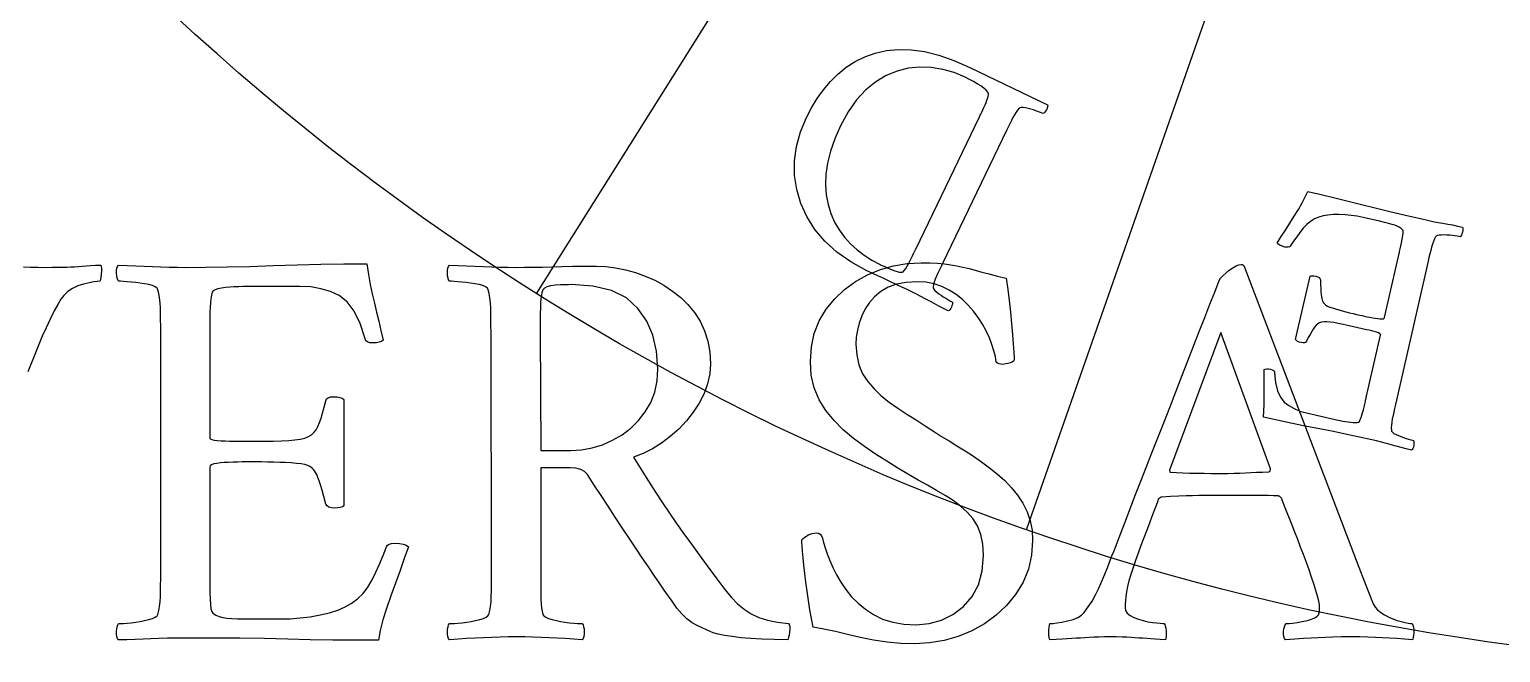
# Model space of a CAD drawing. Header units: millimetres. Extents: x -60 to 60, y -60 to 76.
# Drawn here: x -10.8 to -1.97, y -14.5 to -10.76 of the extents above; entities that cross this region are included whole.
import ezdxf

# ---------------------------------------------------------------- set-up
doc = ezdxf.new("R2010")
doc.units = ezdxf.units.MM
for name, color, linetype in [('CUT_OUTER', 1, 'Continuous'), ('ENGRAVE', 7, 'Continuous'), ('ENGRAVE_FINE', 8, 'Continuous'), ('TEXT', 5, 'Continuous')]:
    doc.layers.add(name, color=color, linetype=linetype)

msp = doc.modelspace()

# ---------------------------------------------------------------- linework, layer by layer
at = {"layer": 'CUT_OUTER'}
msp.add_arc((0, -0.0001), 59.9999, 176.771323, 2.429054, dxfattribs=at)
at = {"layer": 'ENGRAVE'}
for radius in [58.8, 58.8, 57.225, 54.3, 54.3, 51.99, 47.7, 47.7, 45.18, 40.5, 40.5, 14.58]:
    msp.add_circle((0, 0), radius, dxfattribs=at)
at = {"layer": 'ENGRAVE_FINE'}
for points in [[(-3.4907, -5.5554), (-7.757, -12.3452)], [(-2.167, -6.1928), (-4.8155, -13.7618)]]:
    msp.add_lwpolyline(points, dxfattribs=at)
at = {"layer": 'TEXT'}
for points in [[(-5.7733, -12.2103), (-5.8693, -12.1579), (-5.9535, -12.0991), (-6.0257, -12.0339), (-6.086, -11.9622), (-6.1344, -11.8858), (-6.1707, -11.8063), (-6.195, -11.7238), (-6.2073, -11.6384), (-6.2075, -11.5514), (-6.1958, -11.4645), (-6.172, -11.3776), (-6.1362, -11.2908), (-6.1059, -11.2331), (-6.0719, -11.1779), (-6.0341, -11.1255), (-5.9927, -11.0757), (-5.9473, -11.03), (-5.8977, -10.9899), (-5.8438, -10.9554), (-5.7857, -10.9264), (-5.7232, -10.9041), (-5.6562, -10.8898), (-5.5846, -10.8834), (-5.5085, -10.8849), (-5.4276, -10.8956), (-5.3418, -10.9167), (-5.251, -10.9483), (-5.1553, -10.9904), (-4.69, -11.2145), (-4.6889, -11.2206), (-4.6896, -11.2276), (-4.692, -11.2355), (-4.6962, -11.2444), (-4.7012, -11.2528), (-4.7061, -11.2595), (-4.711, -11.2646), (-4.7157, -11.2678), (-4.7227, -11.2647), (-4.7323, -11.2608), (-4.7444, -11.256), (-4.759, -11.2505), (-4.7749, -11.245), (-4.7908, -11.2402), (-4.8066, -11.2362), (-4.8222, -11.233), (-4.8364, -11.231), (-4.8474, -11.2309), (-4.8553, -11.2325), (-4.8601, -11.2359), (-4.8694, -11.2466), (-4.8787, -11.2593), (-4.8879, -11.274), (-4.8971, -11.2909), (-4.9064, -11.3092), (-4.916, -11.3282), (-4.9257, -11.348), (-4.9357, -11.3686), (-5.3187, -12.1638), (-5.3285, -12.1845), (-5.338, -12.2046), (-5.3471, -12.2243), (-5.3558, -12.2434), (-5.3634, -12.2615), (-5.3694, -12.2782), (-5.3736, -12.2936), (-5.3762, -12.3076), (-5.3762, -12.3142), (-5.3726, -12.3216), (-5.3655, -12.3299), (-5.3549, -12.339), (-5.3421, -12.3484), (-5.3289, -12.3576), (-5.3151, -12.3667), (-5.3008, -12.3756), (-5.2874, -12.3836), (-5.2761, -12.3901), (-5.2671, -12.3951), (-5.2603, -12.3986), (-5.2599, -12.4044), (-5.2608, -12.4113), (-5.263, -12.4193), (-5.2664, -12.4285), (-5.2707, -12.4373), (-5.2754, -12.4442), (-5.2805, -12.4491), (-5.286, -12.452), (-5.314, -12.4373), (-5.3417, -12.4225), (-5.3691, -12.4078), (-5.3962, -12.3931), (-5.4231, -12.3786), (-5.45, -12.3645), (-5.4768, -12.3509), (-5.5035, -12.3379), (-5.5325, -12.324), (-5.5642, -12.3089), (-5.5985, -12.2928), (-5.6355, -12.2754), (-5.6729, -12.258), (-5.7083, -12.2413), (-5.7418, -12.2254), (-5.7733, -12.2103)], [(-5.4808, -12.081), (-5.0988, -11.2877), (-5.0951, -11.28), (-5.0904, -11.2703), (-5.0848, -11.2586), (-5.0781, -11.2448), (-5.0713, -11.2301), (-5.0648, -11.2154), (-5.0589, -11.2008), (-5.0534, -11.1862), (-5.0489, -11.1731), (-5.0459, -11.1626), (-5.0442, -11.1548), (-5.044, -11.1497), (-5.0485, -11.1389), (-5.0576, -11.1273), (-5.0715, -11.1148), (-5.0902, -11.1016), (-5.1118, -11.0881), (-5.1346, -11.0749), (-5.1586, -11.0621), (-5.1837, -11.0495), (-5.2508, -11.0216), (-5.3186, -11.0022), (-5.3871, -10.9912), (-5.4563, -10.9887), (-5.525, -10.9955), (-5.5919, -11.0124), (-5.6571, -11.0393), (-5.7205, -11.0764), (-5.7807, -11.1246), (-5.8362, -11.1849), (-5.8869, -11.2573), (-5.9329, -11.3418), (-5.9669, -11.4192), (-5.9927, -11.4933), (-6.0102, -11.564), (-6.0195, -11.6313), (-6.0215, -11.6953), (-6.0173, -11.756), (-6.0067, -11.8134), (-5.9899, -11.8675), (-5.9676, -11.9182), (-5.9407, -11.9652), (-5.909, -12.0087), (-5.8727, -12.0485), (-5.8326, -12.0848), (-5.7894, -12.1176), (-5.7434, -12.1471), (-5.6943, -12.1731), (-5.6874, -12.1764), (-5.678, -12.1807), (-5.6662, -12.186), (-5.6519, -12.1924), (-5.6366, -12.199), (-5.6215, -12.205), (-5.6068, -12.2104), (-5.5924, -12.2152), (-5.5794, -12.2186), (-5.5689, -12.22), (-5.5609, -12.2193), (-5.5555, -12.2165), (-5.5479, -12.2074), (-5.5403, -12.1965), (-5.5324, -12.1838), (-5.5245, -12.1692), (-5.5164, -12.1535), (-5.5082, -12.1374), (-5.5001, -12.1208), (-5.4918, -12.1039), (-5.4904, -12.101), (-5.4891, -12.0982), (-5.4877, -12.0953), (-5.4863, -12.0924), (-5.4849, -12.0896), (-5.4836, -12.0867), (-5.4822, -12.0838), (-5.4808, -12.081)], [(-2.7439, -13.2249), (-2.817, -13.2086), (-2.8938, -13.1923), (-2.9745, -13.1759), (-3.0589, -13.1595), (-3.1447, -13.1428), (-3.2292, -13.1255), (-3.3125, -13.1077), (-3.3946, -13.0894), (-3.3916, -13.0507), (-3.3898, -13.0134), (-3.389, -12.9775), (-3.3894, -12.943), (-3.3902, -12.9089), (-3.3906, -12.8743), (-3.3906, -12.8393), (-3.3902, -12.8039), (-3.3831, -12.8007), (-3.3745, -12.7993), (-3.3644, -12.7996), (-3.3528, -12.8015), (-3.3411, -12.8052), (-3.333, -12.8099), (-3.3283, -12.8157), (-3.3272, -12.8226), (-3.3216, -12.8821), (-3.3102, -12.9312), (-3.2929, -12.97), (-3.2697, -12.9985), (-3.2418, -13.0201), (-3.2103, -13.0381), (-3.1754, -13.0526), (-3.1369, -13.0636), (-2.9636, -13.1031), (-2.9561, -13.1048), (-2.946, -13.1069), (-2.9333, -13.1094), (-2.9179, -13.1125), (-2.9015, -13.1155), (-2.8855, -13.1179), (-2.87, -13.1199), (-2.8549, -13.1214), (-2.8414, -13.1219), (-2.8309, -13.1209), (-2.8232, -13.1185), (-2.8185, -13.1145), (-2.8132, -13.1041), (-2.8082, -13.0919), (-2.8035, -13.0781), (-2.7991, -13.0625), (-2.7948, -13.046), (-2.7907, -13.0292), (-2.7865, -13.0121), (-2.7825, -12.9947), (-2.7809, -12.9878), (-2.7796, -12.9818), (-2.7784, -12.9765), (-2.7773, -12.972), (-2.6916, -12.5964), (-2.6924, -12.5923), (-2.6968, -12.5882), (-2.7047, -12.5841), (-2.7161, -12.58), (-2.7297, -12.5759), (-2.7441, -12.572), (-2.7594, -12.5681), (-2.7754, -12.5643), (-2.8807, -12.5402), (-2.9149, -12.5327), (-2.9451, -12.5266), (-2.9715, -12.522), (-2.9941, -12.5187), (-3.0135, -12.5171), (-3.0304, -12.5175), (-3.045, -12.5197), (-3.0571, -12.5239), (-3.0677, -12.53), (-3.0778, -12.5381), (-3.0871, -12.5483), (-3.0959, -12.5606), (-3.1048, -12.5751), (-3.1145, -12.5922), (-3.1251, -12.6117), (-3.1365, -12.6338), (-3.1405, -12.6396), (-3.1472, -12.6428), (-3.1566, -12.6435), (-3.1687, -12.6417), (-3.18, -12.6384), (-3.1892, -12.6343), (-3.1964, -12.6292), (-3.2014, -12.6233), (-3.1147, -12.2437), (-3.1088, -12.2413), (-3.101, -12.2403), (-3.0913, -12.2409), (-3.0798, -12.243), (-3.0688, -12.2464), (-3.0606, -12.2512), (-3.055, -12.2572), (-3.0522, -12.2645), (-3.0514, -12.2929), (-3.0504, -12.3173), (-3.0491, -12.3374), (-3.0475, -12.3535), (-3.0457, -12.3664), (-3.0437, -12.3771), (-3.0415, -12.3858), (-3.039, -12.3923), (-3.0362, -12.3976), (-3.033, -12.4026), (-3.0292, -12.4074), (-3.025, -12.4118), (-3.0191, -12.4171), (-3.0096, -12.4226), (-2.9966, -12.4282), (-2.9802, -12.434), (-2.9615, -12.4397), (-2.9418, -12.4454), (-2.9212, -12.4511), (-2.8996, -12.4567), (-2.8778, -12.4621), (-2.8567, -12.4673), (-2.8362, -12.4722), (-2.8163, -12.4768), (-2.8024, -12.4799), (-2.7876, -12.4831), (-2.7718, -12.4863), (-2.7552, -12.4897), (-2.7386, -12.4928), (-2.7231, -12.4954), (-2.7087, -12.4974), (-2.6954, -12.499), (-2.6841, -12.4994), (-2.6757, -12.4983), (-2.6702, -12.4955), (-2.6676, -12.4912), (-2.58, -12.1074), (-2.5795, -12.1051), (-2.5788, -12.1022), (-2.5781, -12.0989), (-2.5772, -12.095), (-2.5737, -12.0795), (-2.5699, -12.062), (-2.5657, -12.0423), (-2.5612, -12.0205), (-2.5576, -12), (-2.556, -11.9843), (-2.5563, -11.9732), (-2.5588, -11.9668), (-2.5682, -11.9578), (-2.5791, -11.95), (-2.5914, -11.9433), (-2.6053, -11.9377), (-2.6221, -11.9325), (-2.6432, -11.9266), (-2.6687, -11.9202), (-2.6985, -11.9132), (-2.7955, -11.8911), (-2.8317, -11.8838), (-2.868, -11.8783), (-2.9045, -11.8747), (-2.9411, -11.873), (-2.9762, -11.8734), (-3.0081, -11.8762), (-3.0367, -11.8813), (-3.062, -11.8889), (-3.0881, -11.8998), (-3.1123, -11.9145), (-3.1348, -11.9331), (-3.1553, -11.9555), (-3.175, -11.9804), (-3.1947, -12.0065), (-3.2143, -12.0338), (-3.234, -12.0623), (-3.2386, -12.067), (-3.2454, -12.0695), (-3.2544, -12.0699), (-3.2657, -12.0681), (-3.2826, -12.0635), (-3.296, -12.058), (-3.3059, -12.0516), (-3.3124, -12.0444), (-3.2881, -12.0059), (-3.2628, -11.9662), (-3.2366, -11.9254), (-3.2094, -11.8834), (-3.1837, -11.8422), (-3.1617, -11.8037), (-3.1434, -11.7678), (-3.1288, -11.7347), (-3.0475, -11.7535), (-2.9666, -11.7728), (-2.886, -11.7925), (-2.8058, -11.8127), (-2.7232, -11.8335), (-2.6353, -11.8549), (-2.5421, -11.877), (-2.4436, -11.8997), (-2.4094, -11.9073), (-2.3769, -11.9142), (-2.3461, -11.9202), (-2.317, -11.9254), (-2.2886, -11.9304), (-2.2597, -11.936), (-2.2305, -11.9421), (-2.2008, -11.9487), (-2.1983, -11.9544), (-2.1974, -11.9614), (-2.198, -11.9696), (-2.2001, -11.9792), (-2.2032, -11.9885), (-2.2065, -11.9962), (-2.2101, -12.0022), (-2.214, -12.0064), (-2.2215, -12.0049), (-2.2317, -12.0032), (-2.2445, -12.0013), (-2.2601, -11.9992), (-2.2768, -11.9973), (-2.2933, -11.9962), (-2.3096, -11.9958), (-2.3256, -11.9961), (-2.3398, -11.9974), (-2.3505, -11.9997), (-2.3579, -12.003), (-2.3618, -12.0074), (-2.3685, -12.0199), (-2.3747, -12.0343), (-2.3804, -12.0508), (-2.3857, -12.0693), (-2.3907, -12.0891), (-2.3958, -12.1098), (-2.4009, -12.1313), (-2.406, -12.1536), (-2.6024, -13.0141), (-2.6075, -13.0364), (-2.6122, -13.0582), (-2.6167, -13.0794), (-2.6209, -13.0999), (-2.6243, -13.1193), (-2.6264, -13.1369), (-2.6271, -13.1529), (-2.6265, -13.167), (-2.625, -13.1735), (-2.6199, -13.1799), (-2.6112, -13.1864), (-2.5987, -13.1929), (-2.5842, -13.1993), (-2.5693, -13.2053), (-2.5538, -13.2111), (-2.5379, -13.2166), (-2.523, -13.2214), (-2.5106, -13.2252), (-2.5007, -13.2281), (-2.4932, -13.23), (-2.4916, -13.2355), (-2.4909, -13.2425), (-2.4913, -13.2508), (-2.4926, -13.2606), (-2.4948, -13.2701), (-2.4979, -13.2778), (-2.5017, -13.2837), (-2.5064, -13.2878), (-2.537, -13.2797), (-2.5673, -13.2715), (-2.5973, -13.2632), (-2.627, -13.2548), (-2.6565, -13.2467), (-2.6858, -13.239), (-2.7149, -13.2317), (-2.7439, -13.2249)], [(-9.8618, -12.1901), (-9.7392, -12.1894), (-9.6106, -12.1875), (-9.4759, -12.1842), (-9.3352, -12.1797), (-9.1923, -12.1752), (-9.0511, -12.1719), (-8.9116, -12.17), (-8.7739, -12.1693), (-8.7646, -12.2321), (-8.754, -12.2923), (-8.7421, -12.3499), (-8.7288, -12.4049), (-8.7152, -12.459), (-8.702, -12.514), (-8.6892, -12.5699), (-8.6769, -12.6266), (-8.6871, -12.6342), (-8.7003, -12.6396), (-8.7165, -12.6429), (-8.7358, -12.644), (-8.7557, -12.6425), (-8.7704, -12.6379), (-8.78, -12.6303), (-8.7843, -12.6197), (-8.8148, -12.5268), (-8.851, -12.4525), (-8.8928, -12.3969), (-8.9402, -12.3599), (-8.9926, -12.3356), (-9.0493, -12.3183), (-9.1104, -12.3079), (-9.1758, -12.3044), (-9.4668, -12.3044), (-9.4794, -12.3045), (-9.4963, -12.3049), (-9.5175, -12.3054), (-9.5431, -12.3062), (-9.5703, -12.3074), (-9.5968, -12.3092), (-9.6223, -12.3117), (-9.647, -12.3148), (-9.6686, -12.3189), (-9.6851, -12.3243), (-9.6964, -12.3311), (-9.7024, -12.3391), (-9.7071, -12.3577), (-9.7107, -12.3789), (-9.7131, -12.4027), (-9.7146, -12.4292), (-9.7153, -12.4571), (-9.7159, -12.4855), (-9.7162, -12.5143), (-9.7163, -12.5435), (-9.7163, -12.555), (-9.7163, -12.5651), (-9.7163, -12.574), (-9.7163, -12.5816), (-9.7163, -13.2122), (-9.7135, -13.2185), (-9.705, -13.2234), (-9.691, -13.2271), (-9.6712, -13.2295), (-9.6481, -13.231), (-9.6236, -13.2321), (-9.5978, -13.2328), (-9.5708, -13.233), (-9.3941, -13.233), (-9.3368, -13.2325), (-9.2862, -13.2312), (-9.2424, -13.2291), (-9.2052, -13.226), (-9.1737, -13.2215), (-9.1468, -13.2148), (-9.1244, -13.2059), (-9.1065, -13.1949), (-9.0918, -13.1812), (-9.0788, -13.1645), (-9.0675, -13.1448), (-9.058, -13.1221), (-9.0491, -13.0957), (-9.0398, -13.0649), (-9.0301, -13.0299), (-9.0199, -12.9904), (-9.0156, -12.9798), (-9.006, -12.9723), (-8.9913, -12.9677), (-8.9714, -12.9662), (-8.9521, -12.9673), (-8.9359, -12.9705), (-8.9227, -12.9759), (-8.9125, -12.9835), (-8.9125, -13.621), (-8.9211, -13.6271), (-8.9333, -13.6314), (-8.9489, -13.634), (-8.9679, -13.6349), (-8.9868, -13.6334), (-9.0017, -13.6288), (-9.0127, -13.6212), (-9.0199, -13.6106), (-9.0315, -13.5655), (-9.042, -13.527), (-9.0514, -13.4953), (-9.0597, -13.4703), (-9.0673, -13.4504), (-9.0745, -13.4339), (-9.0812, -13.4209), (-9.0874, -13.4114), (-9.0938, -13.4039), (-9.1009, -13.3971), (-9.1086, -13.3909), (-9.1169, -13.3854), (-9.1284, -13.379), (-9.1455, -13.3737), (-9.1682, -13.3695), (-9.1966, -13.3664), (-9.2285, -13.364), (-9.262, -13.362), (-9.297, -13.3605), (-9.3334, -13.3594), (-9.3701, -13.3587), (-9.4058, -13.3581), (-9.4403, -13.3578), (-9.4738, -13.3577), (-9.497, -13.3578), (-9.5218, -13.3581), (-9.5481, -13.3587), (-9.576, -13.3594), (-9.6036, -13.3605), (-9.6292, -13.362), (-9.653, -13.364), (-9.6747, -13.3664), (-9.6929, -13.3697), (-9.7059, -13.3746), (-9.7137, -13.381), (-9.7163, -13.3889), (-9.7163, -14.0333), (-9.7163, -14.0372), (-9.7163, -14.042), (-9.7163, -14.0476), (-9.7163, -14.0541), (-9.7162, -14.0801), (-9.7159, -14.1095), (-9.7153, -14.1425), (-9.7146, -14.1788), (-9.7129, -14.2128), (-9.7098, -14.2386), (-9.7051, -14.2561), (-9.699, -14.2655), (-9.6807, -14.2764), (-9.6604, -14.2849), (-9.6382, -14.2911), (-9.6141, -14.2949), (-9.5854, -14.2972), (-9.5496, -14.2988), (-9.5066, -14.2998), (-9.4564, -14.3001), (-9.2936, -14.3001), (-9.2332, -14.2986), (-9.1732, -14.294), (-9.1136, -14.2865), (-9.0545, -14.2758), (-8.9987, -14.2624), (-8.9489, -14.2464), (-8.9051, -14.2278), (-8.8674, -14.2066), (-8.8298, -14.1796), (-8.7964, -14.1472), (-8.7674, -14.1094), (-8.7427, -14.0662), (-8.7204, -14.0194), (-8.6985, -13.9705), (-8.6771, -13.9197), (-8.6561, -13.867), (-8.6505, -13.8579), (-8.6405, -13.8514), (-8.6262, -13.8475), (-8.6076, -13.8462), (-8.579, -13.8475), (-8.5556, -13.8514), (-8.5374, -13.8579), (-8.5244, -13.867), (-8.5492, -13.9374), (-8.5751, -14.0099), (-8.6021, -14.0846), (-8.6301, -14.1615), (-8.6562, -14.2367), (-8.6773, -14.3062), (-8.6934, -14.37), (-8.7046, -14.4283), (-8.8412, -14.4279), (-8.9774, -14.4266), (-9.1132, -14.4244), (-9.2486, -14.4214), (-9.388, -14.4183), (-9.5361, -14.4162), (-9.6929, -14.4149), (-9.8583, -14.4144), (-9.9157, -14.4148), (-9.9701, -14.4157), (-10.0214, -14.4174), (-10.0697, -14.4196), (-10.1169, -14.4219), (-10.165, -14.4235), (-10.2139, -14.4245), (-10.2637, -14.4248), (-10.2697, -14.4166), (-10.2737, -14.4058), (-10.2757, -14.3923), (-10.2758, -14.3763), (-10.2744, -14.3603), (-10.2719, -14.3469), (-10.2684, -14.336), (-10.2637, -14.3278), (-10.2512, -14.3275), (-10.2343, -14.3265), (-10.213, -14.3249), (-10.1875, -14.3226), (-10.1601, -14.3195), (-10.1334, -14.3153), (-10.1073, -14.31), (-10.0818, -14.3036), (-10.0596, -14.2964), (-10.0433, -14.2888), (-10.0328, -14.2808), (-10.0281, -14.2724), (-10.0219, -14.2501), (-10.0173, -14.2247), (-10.0141, -14.1964), (-10.0125, -14.165), (-10.0118, -14.1314), (-10.0112, -14.0965), (-10.0109, -14.0604), (-10.0108, -14.0229), (-10.0108, -12.5781), (-10.0109, -12.5406), (-10.0112, -12.5041), (-10.0118, -12.4687), (-10.0125, -12.4344), (-10.0141, -12.4022), (-10.0173, -12.3733), (-10.0219, -12.3476), (-10.0281, -12.3252), (-10.0328, -12.3155), (-10.0433, -12.307), (-10.0596, -12.2999), (-10.0818, -12.294), (-10.1073, -12.2892), (-10.1334, -12.2849), (-10.1601, -12.2814), (-10.1875, -12.2784), (-10.213, -12.2762), (-10.2343, -12.2745), (-10.2512, -12.2736), (-10.2637, -12.2732), (-10.2684, -12.265), (-10.2719, -12.2542), (-10.2744, -12.2408), (-10.2758, -12.2247), (-10.2757, -12.2087), (-10.2737, -12.1953), (-10.2697, -12.1845), (-10.2637, -12.1762), (-10.212, -12.1781), (-10.1606, -12.1801), (-10.1098, -12.1824), (-10.0593, -12.1849), (-10.0093, -12.1872), (-9.9597, -12.1888), (-9.9105, -12.1898), (-9.8618, -12.1901)], [(-7.3984, -12.1832), (-7.3408, -12.1855), (-7.2823, -12.1927), (-7.223, -12.2046), (-7.1628, -12.2213), (-7.1034, -12.2425), (-7.0463, -12.268), (-6.9916, -12.2979), (-6.9393, -12.3321), (-6.8907, -12.3708), (-6.8471, -12.414), (-6.8084, -12.4617), (-6.7748, -12.514), (-6.7475, -12.5709), (-6.728, -12.6323), (-6.7163, -12.6982), (-6.7124, -12.7687), (-6.7166, -12.8289), (-6.7293, -12.8882), (-6.7504, -12.9467), (-6.7799, -13.0043), (-6.8161, -13.0597), (-6.857, -13.1117), (-6.9027, -13.1602), (-6.9532, -13.2053), (-7.0066, -13.2455), (-7.061, -13.2797), (-7.1166, -13.3079), (-7.1732, -13.33), (-7.1286, -13.403), (-7.0848, -13.4729), (-7.042, -13.5398), (-7, -13.6037), (-6.9579, -13.666), (-6.9151, -13.728), (-6.8713, -13.7898), (-6.8267, -13.8514), (-6.7804, -13.9145), (-6.7314, -13.9809), (-6.6799, -14.0505), (-6.6258, -14.1234), (-6.5886, -14.1689), (-6.55, -14.2083), (-6.5098, -14.2416), (-6.4681, -14.2689), (-6.4223, -14.2908), (-6.3698, -14.3079), (-6.3106, -14.3202), (-6.2447, -14.3278), (-6.239, -14.3363), (-6.236, -14.3477), (-6.2356, -14.3622), (-6.2377, -14.3798), (-6.241, -14.3969), (-6.2438, -14.4101), (-6.2462, -14.4194), (-6.2481, -14.4248), (-6.3294, -14.4241), (-6.4036, -14.4218), (-6.4706, -14.418), (-6.5305, -14.4127), (-6.583, -14.4063), (-6.6279, -14.3993), (-6.6653, -14.3916), (-6.6951, -14.3833), (-6.7141, -14.3753), (-6.7366, -14.3655), (-6.7626, -14.3537), (-6.7921, -14.3399), (-6.823, -14.3223), (-6.8536, -14.2988), (-6.8837, -14.2695), (-6.9133, -14.2343), (-6.9259, -14.2172), (-6.9428, -14.1936), (-6.964, -14.1635), (-6.9896, -14.1269), (-7.0186, -14.0849), (-7.0502, -14.0385), (-7.0844, -13.9878), (-7.1212, -13.9328), (-7.16, -13.8747), (-7.2, -13.8146), (-7.2414, -13.7526), (-7.2841, -13.6886), (-7.3269, -13.6239), (-7.3689, -13.56), (-7.4101, -13.4966), (-7.4504, -13.4339), (-7.4673, -13.4157), (-7.4902, -13.4027), (-7.5192, -13.3949), (-7.5543, -13.3923), (-7.731, -13.3923), (-7.731, -14.0229), (-7.731, -14.0281), (-7.731, -14.0333), (-7.731, -14.0385), (-7.731, -14.0437), (-7.731, -14.0489), (-7.731, -14.0541), (-7.731, -14.0593), (-7.731, -14.0645), (-7.7309, -14.0967), (-7.7306, -14.1273), (-7.73, -14.1564), (-7.7293, -14.184), (-7.7279, -14.2097), (-7.7254, -14.233), (-7.7218, -14.2539), (-7.7172, -14.2724), (-7.7111, -14.2808), (-7.6998, -14.2888), (-7.6834, -14.2964), (-7.6617, -14.3036), (-7.637, -14.31), (-7.6115, -14.3153), (-7.5851, -14.3195), (-7.5578, -14.3226), (-7.5322, -14.3249), (-7.511, -14.3265), (-7.4941, -14.3275), (-7.4816, -14.3278), (-7.4769, -14.336), (-7.4733, -14.3469), (-7.4708, -14.3603), (-7.4694, -14.3763), (-7.4695, -14.3923), (-7.4716, -14.4058), (-7.4756, -14.4166), (-7.4816, -14.4248), (-7.533, -14.4215), (-7.5833, -14.4183), (-7.6326, -14.4154), (-7.6808, -14.4127), (-7.7287, -14.4104), (-7.7774, -14.4088), (-7.8266, -14.4078), (-7.8765, -14.4075), (-7.9253, -14.4078), (-7.9744, -14.4088), (-8.024, -14.4104), (-8.074, -14.4127), (-8.1245, -14.4154), (-8.1754, -14.4183), (-8.2267, -14.4215), (-8.2784, -14.4248), (-8.2844, -14.4166), (-8.2884, -14.4058), (-8.2905, -14.3923), (-8.2906, -14.3763), (-8.2892, -14.3603), (-8.2867, -14.3469), (-8.2831, -14.336), (-8.2784, -14.3278), (-8.2659, -14.3275), (-8.249, -14.3265), (-8.2278, -14.3249), (-8.2022, -14.3226), (-8.1748, -14.3195), (-8.1481, -14.3153), (-8.122, -14.31), (-8.0965, -14.3036), (-8.0743, -14.2964), (-8.058, -14.2888), (-8.0475, -14.2808), (-8.0428, -14.2724), (-8.0367, -14.2501), (-8.032, -14.2247), (-8.0289, -14.1964), (-8.0272, -14.165), (-8.0265, -14.1314), (-8.0259, -14.0965), (-8.0256, -14.0604), (-8.0255, -14.0229), (-8.029, -12.5781), (-8.0291, -12.5406), (-8.0294, -12.5041), (-8.03, -12.4687), (-8.0307, -12.4344), (-8.0323, -12.4022), (-8.0355, -12.3733), (-8.0401, -12.3476), (-8.0463, -12.3252), (-8.051, -12.3155), (-8.0615, -12.307), (-8.0778, -12.2999), (-8.1, -12.294), (-8.1253, -12.2892), (-8.1511, -12.2849), (-8.1773, -12.2814), (-8.2039, -12.2784), (-8.2287, -12.2762), (-8.2494, -12.2745), (-8.266, -12.2736), (-8.2784, -12.2732), (-8.2831, -12.265), (-8.2867, -12.2542), (-8.2892, -12.2408), (-8.2906, -12.2247), (-8.2905, -12.2087), (-8.2884, -12.1953), (-8.2844, -12.1845), (-8.2784, -12.1762), (-8.2268, -12.1781), (-8.1758, -12.1801), (-8.1254, -12.1824), (-8.0757, -12.1849), (-8.0265, -12.1872), (-7.9774, -12.1888), (-7.9286, -12.1898), (-7.88, -12.1901), (-7.8288, -12.1899), (-7.7756, -12.1892), (-7.7205, -12.1881), (-7.6634, -12.1866), (-7.6034, -12.1851), (-7.5392, -12.184), (-7.4708, -12.1834), (-7.3984, -12.1832)], [(-5.4478, -12.1624), (-5.3963, -12.1631), (-5.3495, -12.1654), (-5.3071, -12.1692), (-5.2693, -12.1745), (-5.2336, -12.1811), (-5.1974, -12.1888), (-5.1608, -12.1976), (-5.1238, -12.2074), (-5.0843, -12.2182), (-5.0402, -12.2299), (-4.9916, -12.2425), (-4.9385, -12.2559), (-4.9286, -12.3223), (-4.9198, -12.3897), (-4.9121, -12.4583), (-4.9055, -12.5279), (-4.9, -12.5936), (-4.8956, -12.6505), (-4.8922, -12.6984), (-4.8899, -12.7375), (-4.8902, -12.7456), (-4.8943, -12.7527), (-4.9023, -12.7586), (-4.9142, -12.7635), (-4.9274, -12.7673), (-4.9393, -12.77), (-4.9499, -12.7716), (-4.9592, -12.7722), (-4.9707, -12.7713), (-4.9809, -12.7687), (-4.9898, -12.7644), (-4.9974, -12.7583), (-5.0026, -12.7258), (-5.0112, -12.6907), (-5.0233, -12.6531), (-5.0389, -12.6128), (-5.0579, -12.5716), (-5.0801, -12.5314), (-5.1055, -12.492), (-5.1342, -12.4534), (-5.166, -12.4169), (-5.2009, -12.3837), (-5.2388, -12.3537), (-5.2797, -12.3269), (-5.3236, -12.305), (-5.3702, -12.2893), (-5.4197, -12.2799), (-5.472, -12.2767), (-5.5376, -12.2804), (-5.5959, -12.2914), (-5.6468, -12.3098), (-5.6903, -12.3356), (-5.7273, -12.3668), (-5.7587, -12.4014), (-5.7845, -12.4396), (-5.8046, -12.4811), (-5.8198, -12.5242), (-5.8306, -12.5669), (-5.8371, -12.6091), (-5.8393, -12.6509), (-5.8348, -12.7156), (-5.8215, -12.7748), (-5.7993, -12.8282), (-5.7683, -12.8761), (-5.7304, -12.9198), (-5.6877, -12.961), (-5.6403, -12.9995), (-5.5881, -13.0355), (-5.5334, -13.0703), (-5.4785, -13.1056), (-5.4234, -13.1414), (-5.3681, -13.1775), (-5.3254, -13.2042), (-5.2806, -13.2321), (-5.2336, -13.2613), (-5.1844, -13.2919), (-5.1346, -13.3239), (-5.0857, -13.3577), (-5.0376, -13.3932), (-4.9904, -13.4305), (-4.9458, -13.47), (-4.9055, -13.5123), (-4.8696, -13.5575), (-4.838, -13.6054), (-4.8122, -13.6564), (-4.7938, -13.7107), (-4.7828, -13.7682), (-4.7791, -13.8289), (-4.7855, -13.918), (-4.8046, -14.0017), (-4.8366, -14.08), (-4.8813, -14.1529), (-4.9361, -14.2191), (-4.9982, -14.2776), (-5.0677, -14.3283), (-5.1446, -14.3711), (-5.2264, -14.4052), (-5.3105, -14.4296), (-5.397, -14.4442), (-5.4859, -14.4491), (-5.57, -14.4467), (-5.6526, -14.4396), (-5.7337, -14.4276), (-5.8133, -14.411), (-5.8901, -14.3928), (-5.9627, -14.3763), (-6.0312, -14.3616), (-6.0957, -14.3486), (-6.1057, -14.2975), (-6.1152, -14.2447), (-6.1239, -14.1901), (-6.132, -14.1338), (-6.1394, -14.0784), (-6.1459, -14.0264), (-6.1515, -13.9779), (-6.1563, -13.9328), (-6.1601, -13.8936), (-6.1628, -13.8627), (-6.1644, -13.8399), (-6.165, -13.8254), (-6.156, -13.8171), (-6.1463, -13.8094), (-6.1361, -13.8024), (-6.1251, -13.796), (-6.1137, -13.7907), (-6.1022, -13.7869), (-6.0904, -13.7846), (-6.0783, -13.7839), (-6.0643, -13.7858), (-6.0532, -13.7917), (-6.0452, -13.8014), (-6.0402, -13.815), (-6.0336, -13.8416), (-6.0242, -13.8726), (-6.012, -13.9083), (-5.9969, -13.9484), (-5.9785, -13.9912), (-5.9562, -14.0346), (-5.93, -14.0787), (-5.8999, -14.1234), (-5.8655, -14.1666), (-5.8263, -14.2061), (-5.7823, -14.242), (-5.7336, -14.2741), (-5.6794, -14.3006), (-5.6188, -14.3196), (-5.552, -14.331), (-5.4789, -14.3347), (-5.4001, -14.3279), (-5.3265, -14.3075), (-5.2581, -14.2734), (-5.1948, -14.2256), (-5.1418, -14.1655), (-5.1039, -14.0944), (-5.0812, -14.0122), (-5.0736, -13.919), (-5.0776, -13.8519), (-5.0896, -13.7925), (-5.1096, -13.741), (-5.1377, -13.6972), (-5.1721, -13.6587), (-5.2113, -13.6227), (-5.2553, -13.5894), (-5.304, -13.5587), (-5.3561, -13.5288), (-5.4101, -13.498), (-5.4661, -13.4664), (-5.524, -13.4339), (-5.5886, -13.3948), (-5.6544, -13.3538), (-5.7212, -13.3108), (-5.789, -13.2659), (-5.8548, -13.2179), (-5.9151, -13.1658), (-5.97, -13.1096), (-6.0194, -13.0493), (-6.0604, -12.9842), (-6.0896, -12.9134), (-6.1071, -12.8369), (-6.113, -12.7548), (-6.107, -12.6677), (-6.0892, -12.5864), (-6.0594, -12.5109), (-6.0177, -12.4413), (-5.9665, -12.3784), (-5.9081, -12.3231), (-5.8426, -12.2753), (-5.77, -12.2351), (-5.6927, -12.2033), (-5.6132, -12.1806), (-5.5316, -12.1669), (-5.4478, -12.1624)], [(-4.3113, -13.9432), (-4.3093, -13.9379), (-4.3031, -13.922), (-4.2928, -13.8955), (-4.2784, -13.8584), (-4.2606, -13.8121), (-4.2399, -13.7583), (-4.2164, -13.6969), (-4.1901, -13.6279), (-4.1614, -13.5531), (-4.1307, -13.4742), (-4.0982, -13.3912), (-4.0636, -13.304), (-4.028, -13.2141), (-3.9922, -13.123), (-3.9561, -13.0305), (-3.9198, -12.9367), (-3.8838, -12.8433), (-3.8484, -12.7518), (-3.8136, -12.6623), (-3.7795, -12.5747), (-3.7467, -12.4907), (-3.7158, -12.4118), (-3.6869, -12.3382), (-3.66, -12.2698), (-3.651, -12.2555), (-3.6379, -12.2403), (-3.6207, -12.2243), (-3.5993, -12.2074), (-3.5774, -12.1923), (-3.5582, -12.1814), (-3.5419, -12.1749), (-3.5283, -12.1728), (-3.5252, -12.1729), (-3.5227, -12.1732), (-3.5208, -12.1737), (-3.5197, -12.1745), (-3.5185, -12.1755), (-3.5166, -12.1767), (-3.5141, -12.1781), (-3.511, -12.1797), (-2.8215, -13.9883), (-2.7875, -14.0775), (-2.7618, -14.1442), (-2.7442, -14.1884), (-2.7349, -14.21), (-2.7242, -14.2284), (-2.7093, -14.2455), (-2.6904, -14.2613), (-2.6673, -14.2758), (-2.6422, -14.2887), (-2.6171, -14.2997), (-2.592, -14.3087), (-2.5669, -14.3157), (-2.544, -14.321), (-2.5257, -14.3248), (-2.512, -14.3271), (-2.5028, -14.3278), (-2.4969, -14.3377), (-2.4932, -14.3499), (-2.4917, -14.3645), (-2.4924, -14.3815), (-2.4941, -14.3979), (-2.4958, -14.4105), (-2.4976, -14.4195), (-2.4993, -14.4248), (-2.5482, -14.4215), (-2.5946, -14.4183), (-2.6383, -14.4154), (-2.6795, -14.4127), (-2.7213, -14.4104), (-2.7669, -14.4088), (-2.8165, -14.4078), (-2.87, -14.4075), (-2.9264, -14.4078), (-2.9779, -14.4088), (-3.0243, -14.4104), (-3.0658, -14.4127), (-3.1072, -14.4154), (-3.1537, -14.4183), (-3.2051, -14.4215), (-3.2615, -14.4248), (-3.2675, -14.4166), (-3.2715, -14.4058), (-3.2736, -14.3923), (-3.2737, -14.3763), (-3.272, -14.3603), (-3.2689, -14.3469), (-3.2642, -14.336), (-3.2581, -14.3278), (-3.2403, -14.3271), (-3.2182, -14.3248), (-3.1918, -14.321), (-3.1611, -14.3157), (-3.1307, -14.3091), (-3.1056, -14.3014), (-3.0857, -14.2926), (-3.071, -14.2828), (-3.0649, -14.2745), (-3.0606, -14.2637), (-3.058, -14.2503), (-3.0571, -14.2343), (-3.0585, -14.216), (-3.0627, -14.1923), (-3.0698, -14.1631), (-3.0796, -14.1286), (-3.0917, -14.0902), (-3.1052, -14.0493), (-3.1202, -14.0061), (-3.1368, -13.9606), (-3.1541, -13.9141), (-3.1715, -13.8683), (-3.1888, -13.8232), (-3.2061, -13.7787), (-3.2227, -13.7364), (-3.2377, -13.6981), (-3.2512, -13.6637), (-3.2633, -13.6331), (-3.2731, -13.6081), (-3.2802, -13.5903), (-3.2844, -13.5795), (-3.2858, -13.576), (-3.2862, -13.5755), (-3.2875, -13.5742), (-3.2897, -13.5721), (-3.2927, -13.569), (-3.2962, -13.566), (-3.2996, -13.5638), (-3.3031, -13.5626), (-3.3066, -13.5621), (-3.3341, -13.5606), (-3.3646, -13.5595), (-3.3982, -13.5589), (-3.4348, -13.5587), (-3.4722, -13.5587), (-3.5084, -13.5587), (-3.5433, -13.5587), (-3.5768, -13.5587), (-3.5855, -13.5587), (-3.5941, -13.5587), (-3.6028, -13.5587), (-3.6115, -13.5587), (-3.6199, -13.5587), (-3.6279, -13.5587), (-3.6355, -13.5587), (-3.6427, -13.5587), (-3.6927, -13.5588), (-3.7388, -13.5591), (-3.781, -13.5596), (-3.8194, -13.5604), (-3.8583, -13.5616), (-3.9025, -13.5634), (-3.9519, -13.5659), (-4.0064, -13.569), (-4.0084, -13.5694), (-4.0108, -13.5703), (-4.0136, -13.572), (-4.0168, -13.5742), (-4.0199, -13.5765), (-4.022, -13.5781), (-4.0233, -13.5791), (-4.0238, -13.5794), (-4.0254, -13.5838), (-4.0303, -13.5968), (-4.0384, -13.6184), (-4.0498, -13.6487), (-4.0634, -13.685), (-4.0783, -13.7245), (-4.0946, -13.7673), (-4.1121, -13.8133), (-4.1298, -13.8602), (-4.1463, -13.9056), (-4.1618, -13.9494), (-4.1762, -13.9917), (-4.1904, -14.0333), (-4.2018, -14.0714), (-4.2103, -14.1061), (-4.2161, -14.1373), (-4.2199, -14.1652), (-4.2226, -14.1901), (-4.2242, -14.212), (-4.2247, -14.2308), (-4.2214, -14.2489), (-4.2113, -14.265), (-4.1945, -14.2792), (-4.171, -14.2914), (-4.144, -14.3017), (-4.1165, -14.3101), (-4.0885, -14.3164), (-4.0602, -14.3209), (-4.0343, -14.3239), (-4.0138, -14.3261), (-3.9988, -14.3274), (-3.9891, -14.3278), (-3.9859, -14.3331), (-3.9831, -14.3421), (-3.9807, -14.3548), (-3.9787, -14.3711), (-3.9776, -14.3881), (-3.9779, -14.4027), (-3.9794, -14.415), (-3.9822, -14.4248), (-4.0139, -14.4231), (-4.0433, -14.4214), (-4.0702, -14.4196), (-4.0948, -14.4179), (-4.1182, -14.4162), (-4.1416, -14.4144), (-4.165, -14.4127), (-4.1883, -14.411), (-4.2136, -14.4095), (-4.2425, -14.4084), (-4.2751, -14.4077), (-4.3113, -14.4075), (-4.3479, -14.4077), (-4.3815, -14.4084), (-4.412, -14.4095), (-4.4395, -14.411), (-4.4655, -14.4127), (-4.4915, -14.4144), (-4.5175, -14.4162), (-4.5435, -14.4179), (-4.5712, -14.4196), (-4.6024, -14.4214), (-4.637, -14.4231), (-4.6751, -14.4248), (-4.6782, -14.4195), (-4.6803, -14.4105), (-4.6816, -14.3979), (-4.6821, -14.3815), (-4.6816, -14.3645), (-4.6803, -14.3499), (-4.6782, -14.3377), (-4.6751, -14.3278), (-4.6568, -14.3268), (-4.6331, -14.3239), (-4.604, -14.319), (-4.5695, -14.3122), (-4.5354, -14.3032), (-4.5075, -14.2919), (-4.486, -14.2781), (-4.4707, -14.262), (-4.4457, -14.2281), (-4.4226, -14.1923), (-4.4015, -14.1545), (-4.3824, -14.1147), (-4.3643, -14.0735), (-4.3464, -14.0312), (-4.3288, -13.9877), (-4.3113, -13.9432)], [(-7.0277, -12.7999), (-7.0351, -12.694), (-7.0576, -12.5981), (-7.0949, -12.5121), (-7.1472, -12.4361), (-7.217, -12.3739), (-7.307, -12.3295), (-7.4171, -12.3029), (-7.5474, -12.294), (-7.565, -12.2943), (-7.5868, -12.2949), (-7.6127, -12.296), (-7.6427, -12.2975), (-7.6714, -12.3005), (-7.6933, -12.3062), (-7.7086, -12.3144), (-7.7172, -12.3252), (-7.7233, -12.3435), (-7.728, -12.3672), (-7.7311, -12.3964), (-7.7327, -12.4309), (-7.7335, -12.4682), (-7.734, -12.5058), (-7.7344, -12.5436), (-7.7345, -12.5816), (-7.731, -13.2884), (-7.5508, -13.2884), (-7.4858, -13.2846), (-7.4222, -13.2732), (-7.3602, -13.2543), (-7.2997, -13.2278), (-7.2426, -13.1944), (-7.1909, -13.155), (-7.1447, -13.1095), (-7.1039, -13.058), (-7.0706, -13.0009), (-7.0467, -12.9389), (-7.0324, -12.8719), (-7.0277, -12.7999)], [(-3.6496, -12.5816), (-3.9579, -13.4062), (-3.9578, -13.4066), (-3.9575, -13.4079), (-3.957, -13.4101), (-3.9562, -13.4131), (-3.9552, -13.4162), (-3.954, -13.4183), (-3.9526, -13.4196), (-3.951, -13.4201), (-3.9165, -13.4217), (-3.8787, -13.4231), (-3.8377, -13.4243), (-3.7934, -13.4253), (-3.7497, -13.426), (-3.7106, -13.4266), (-3.6761, -13.4269), (-3.6461, -13.427), (-3.6072, -13.4268), (-3.5703, -13.4261), (-3.5354, -13.425), (-3.5023, -13.4235), (-3.4695, -13.4218), (-3.4352, -13.4201), (-3.3994, -13.4183), (-3.362, -13.4166), (-3.3589, -13.4161), (-3.3564, -13.4144), (-3.3545, -13.4117), (-3.3534, -13.4079), (-3.3526, -13.4041), (-3.3521, -13.4014), (-3.3517, -13.3998), (-3.3516, -13.3993)]]:
    msp.add_lwpolyline(points, close=True, dxfattribs=at)
msp.add_lwpolyline([(-10.8347, -12.1872), (-10.7912, -12.1888), (-10.7464, -12.1898), (-10.7003, -12.1901), (-10.6625, -12.19), (-10.6288, -12.1897), (-10.5992, -12.1891), (-10.5738, -12.1884), (-10.5505, -12.1874), (-10.5275, -12.1862), (-10.5046, -12.1848), (-10.482, -12.1832), (-10.4582, -12.1814), (-10.4318, -12.1797), (-10.4027, -12.178), (-10.3711, -12.1762), (-10.3683, -12.1849), (-10.3668, -12.197), (-10.3666, -12.2126), (-10.3677, -12.2317), (-10.3696, -12.2499), (-10.372, -12.2629), (-10.3748, -12.2706), (-10.378, -12.2732), (-10.3918, -12.2743), (-10.4123, -12.2776), (-10.4394, -12.283), (-10.4733, -12.2906), (-10.5087, -12.3014), (-10.5405, -12.3166), (-10.5685, -12.336), (-10.5929, -12.3599), (-10.6096, -12.3816), (-10.6288, -12.4123), (-10.6504, -12.4518), (-10.6743, -12.5002), (-10.6986, -12.5525), (-10.7215, -12.6037), (-10.7428, -12.6538), (-10.7626, -12.7029), (-10.8084, -12.8166)], dxfattribs=at)

doc.saveas('drawing.dxf')
